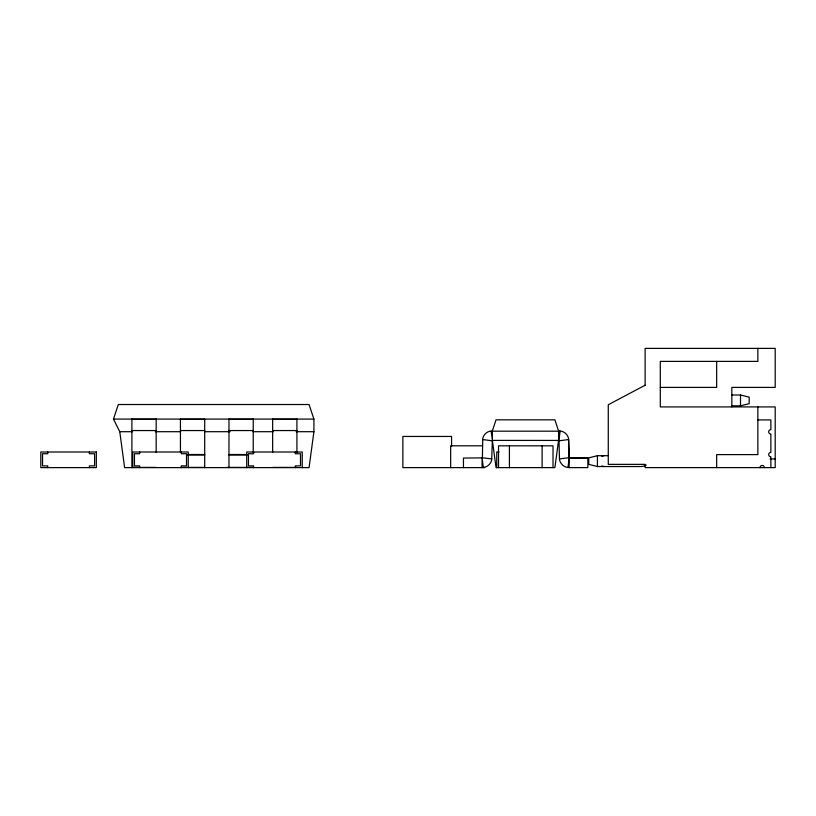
<?xml version="1.0" encoding="UTF-8"?>
<svg xmlns="http://www.w3.org/2000/svg" width="816" height="816" viewBox="0 0 816 816"><rect width="100%" height="100%" fill="white"/><g stroke="black" fill="none" stroke-linecap="round" stroke-linejoin="round"><path stroke-width="1.22" d="M463.457 467.619L463.457 458.062L482.389 457.878L482.776 438.212A9.925 9.925 0 0 1 489.804 431.185L561.49 431.185A9.925 9.925 0 0 1 568.517 438.212L569.221 467.619L587.846 467.619L587.846 458.062L568.854 457.694L559.46 458.929L559.633 460.265A9.925 9.925 0 0 0 566.651 467.282L569.221 467.619M483.317 467.456L482.072 458.062L482.072 467.619L484.643 467.282A9.925 9.925 0 0 0 491.66 460.265L492.374 440.405L559.021 440.426L559.46 458.929M482.429 457.786L491.844 458.929M560.164 431.011L558.929 440.405L558.929 430.848M567.987 467.456L569.221 458.062L568.691 439.538L559.297 440.773M313.915 431.705L309.06 467.619L124.613 467.619L119.768 431.705L113.475 419.087L118.32 404.522L309.06 404.522L313.915 419.087L313.915 431.705L296.147 431.705M645.119 385.234L608.267 404.746L608.267 464.365L645.119 464.365L645.119 467.619L775.2 467.619L775.2 406.919L660.297 406.919L660.297 361.386L757.86 361.386L757.86 348.381M646.201 465.079L644.936 465.712A10.843 10.843 0 0 1 640.784 466.538L597.424 466.538L588.754 464.365L588.754 457.868L597.424 455.695L607.706 455.695M731.758 405.827L740.51 405.827L749.18 403.665L749.18 397.157L740.51 394.995L731.758 394.995M601.759 456.236L603.932 455.695M660.297 387.406L716.662 387.406L716.662 361.386M113.475 419.087L313.915 419.087M131.896 419.302L156.162 419.302M180.438 419.302L204.704 419.302M228.97 419.302L253.235 419.302M272.656 419.302L296.922 419.302M757.86 419.924L770.865 419.924L770.865 429.675A2.173 2.173 0 0 0 768.692 431.848A2.173 2.173 0 0 0 770.865 434.02L770.865 452.441A2.173 2.173 0 0 0 768.692 454.614A2.173 2.173 0 0 0 770.865 456.776L770.865 467.619M131.896 430.552L156.162 430.552M180.438 430.552L204.704 430.552M228.97 430.552L253.235 430.552M272.656 430.552L296.922 430.552M119.768 431.705L132.457 431.705M155.295 431.705L180.673 431.705M204.785 431.705L230.163 431.705M253.001 431.705L273.309 431.705M482.205 445.822L450.677 445.822L450.677 467.619M499.066 452.003L496.75 452.003L496.75 467.619M187.711 454.512L204.704 454.512M228.97 454.512L247.177 454.512M187.711 455.002L204.704 455.002M228.97 455.002L247.177 455.002M569.221 458.062L587.846 458.062L568.864 457.786M770.11 458.949L775.2 458.949M131.896 467.405L156.162 467.405M180.438 467.405L204.704 467.405M226.542 467.405L253.235 467.405M272.656 467.405L296.922 467.405M484.735 467.619L402.869 467.619L402.869 436.448L451.574 436.448L451.574 446.423M482.603 439.538L492.007 440.773M601.759 465.997L603.932 466.538M492.374 440.405L496.046 467.619L554.88 467.619L558.562 440.405L558.562 430.848L554.88 419.822L496.046 419.822L492.374 430.848L492.374 440.405L491.13 431.011M757.86 406.919L757.86 454.614L716.662 454.614L716.662 467.619M740.51 394.995L740.51 405.827M731.84 406.919L731.84 387.406L775.2 387.406L775.2 348.381L645.119 348.381L645.119 385.601M597.424 455.695L597.424 466.538M553.013 467.619L553.013 445.822L498.525 445.822L498.525 467.619M542.12 445.822L542.12 467.619M509.419 445.822L509.419 467.619M302.236 467.619L302.236 452.003L246.718 452.003L246.718 467.619M296.922 419.087L296.922 452.36M295.3 452.003L295.3 453.737L300.502 453.737L300.502 465.885L295.3 465.885L295.3 467.619M272.656 419.087L272.656 452.36M253.654 452.003L253.654 453.737L248.452 453.737L248.452 465.885L253.654 465.885L253.654 467.619M253.235 419.087L253.235 452.36M228.97 419.087L228.97 467.619M204.704 419.087L204.704 467.619M188.251 467.619L188.251 452.003L132.722 452.003L132.722 467.619M181.315 452.003L181.315 453.737L186.517 453.737L186.517 465.885L181.315 465.885L181.315 467.619M180.438 419.087L180.438 452.36M156.162 419.087L156.162 452.36M139.669 452.003L139.669 453.737L134.456 453.737L134.456 465.885L139.669 465.885L139.669 467.619M131.896 419.087L131.896 467.619M89.383 452.003L89.383 453.737L94.595 453.737L94.595 465.885L89.383 465.885L89.383 467.619M47.736 452.003L47.736 453.737L42.534 453.737L42.534 465.885L47.736 465.885L47.736 467.619M760.022 467.619A2.173 2.173 0 0 1 762.195 465.446A2.173 2.173 0 0 1 764.357 467.619M96.329 452.003L40.8 452.003L40.8 467.619L96.329 467.619L96.329 452.003"/></g></svg>
